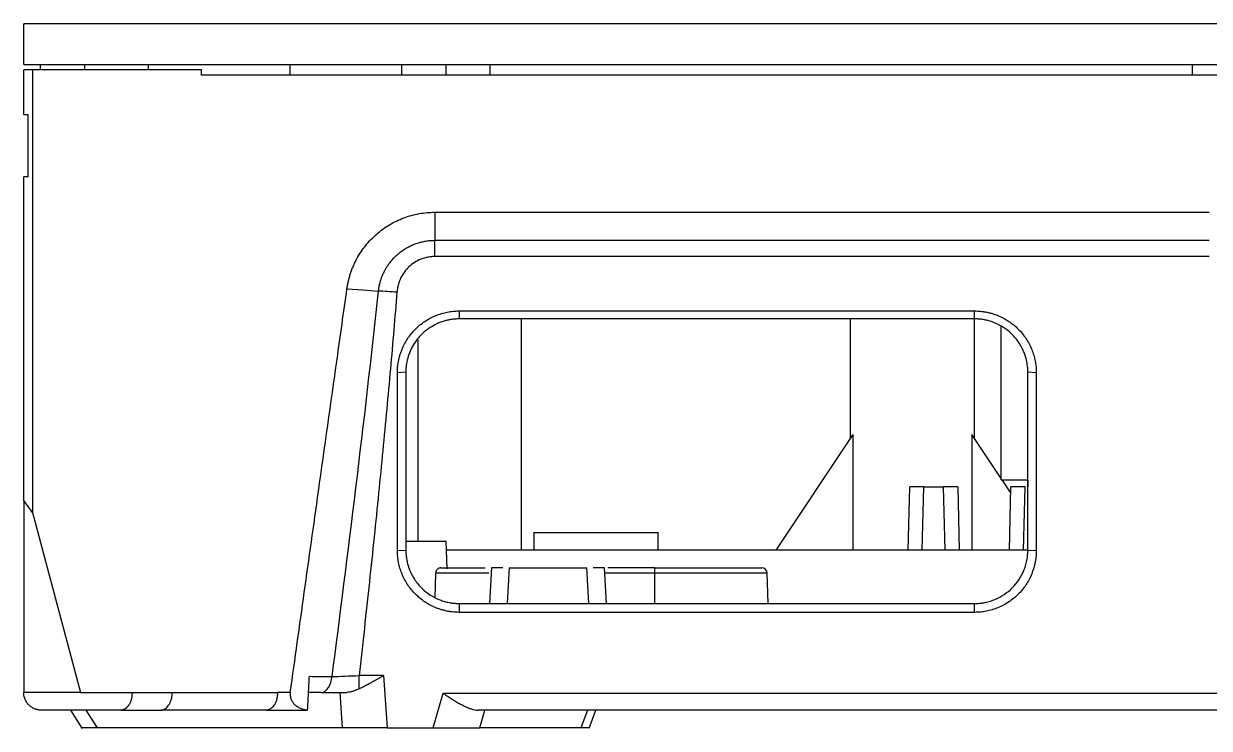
# Model space of a CAD drawing. Header units: millimetres. Extents: x 620 to 19791, y 2539 to 6969.
# Drawn here: x 4780.1 to 4846.8, y 3304.1 to 3343.7 of the extents above; entities that cross this region are included whole.
import ezdxf

# ---------------------------------------------------------------- set-up
doc = ezdxf.new("R2010")
doc.units = ezdxf.units.MM

msp = doc.modelspace()

# ---------------------------------------------------------------- linework, layer by layer
at = {"color": 7, "linetype": 'Continuous', "lineweight": 25}
for p, q in [((4780.09426, 3341.38959), (4780.09426, 3343.68959)), ((4930.09427, 3343.68959), (4780.09426, 3343.68959)), ((4780.09426, 3341.38959), (4930.09427, 3341.38959)), ((4781.02427, 3341.38959), (4781.02427, 3341.08959)), ((4783.52426, 3341.08959), (4783.52426, 3341.38959)), ((4787.09426, 3341.38959), (4787.09426, 3341.08959)), ((4795.09427, 3340.78959), (4795.09427, 3341.38959)), ((4801.34426, 3341.38959), (4801.34426, 3340.78959)), ((4803.84426, 3341.38959), (4803.84426, 3340.78959)), ((4806.34427, 3340.78959), (4806.34427, 3341.38959)), ((4845.84426, 3341.38959), (4845.84426, 3340.78959)), ((4780.09426, 3338.58959), (4780.09426, 3341.08959)), ((4780.59426, 3341.08959), (4780.09426, 3341.08959)), ((4780.59426, 3341.08959), (4780.59426, 3316.21459)), ((4790.09427, 3341.08959), (4780.59426, 3341.08959)), ((4790.09427, 3340.78959), (4790.09427, 3341.08959)), ((4850.59426, 3340.78959), (4790.09427, 3340.78959)), ((4780.09426, 3338.58959), (4780.34427, 3338.58959)), ((4780.34427, 3335.08959), (4780.34427, 3338.58959)), ((4780.09426, 3316.88959), (4780.09426, 3335.08959)), ((4780.34427, 3335.08959), (4780.09426, 3335.08959)), ((4803.23519, 3333.0896), (4846.80125, 3333.0896)), ((4803.23519, 3333.0896), (4803.23527, 3331.51106)), ((4803.23527, 3331.51106), (4846.80126, 3331.51106)), ((4846.80126, 3330.59839), (4803.23525, 3330.5984)), ((4804.59457, 3327.5393), (4804.59404, 3327.0896)), ((4804.59457, 3327.53937), (4833.59406, 3327.53934)), ((4833.59437, 3327.0896), (4833.59406, 3327.53927)), ((4833.59437, 3327.08959), (4804.59404, 3327.08959)), ((4808.09427, 3314.08959), (4808.09427, 3327.08959)), ((4826.59426, 3327.08959), (4826.59426, 3320.37074)), ((4833.59426, 3320.37074), (4833.59426, 3327.08908)), ((4835.09426, 3318.03959), (4835.09426, 3326.67101)), ((4802.26584, 3325.92584), (4802.26584, 3314.58959)), ((4801.59427, 3324.08949), (4801.11981, 3324.06307)), ((4801.11989, 3314.06671), (4801.11989, 3324.06307)), ((4801.59426, 3324.08948), (4801.59426, 3314.0898)), ((4837.06869, 3324.06253), (4836.59426, 3324.08949)), ((4836.59426, 3314.08959), (4836.59426, 3324.08949)), ((4837.06861, 3324.06252), (4837.06867, 3314.06653)), ((4826.74016, 3320.58959), (4822.40683, 3314.08959)), ((4826.74016, 3320.58959), (4826.74016, 3314.08959)), ((4833.44837, 3320.58959), (4833.44837, 3314.08959)), ((4835.09426, 3318.12074), (4833.44837, 3320.58959)), ((4835.09426, 3318.03959), (4836.59426, 3318.03959)), ((4835.63567, 3317.30863), (4835.14837, 3318.03959)), ((4836.59426, 3318.03959), (4836.59426, 3317.63959)), ((4829.85138, 3314.08959), (4829.94434, 3317.63959)), ((4830.74407, 3317.63959), (4831.84446, 3317.63959)), ((4832.64419, 3317.63959), (4832.73715, 3314.08959)), ((4835.55138, 3314.08959), (4835.64434, 3317.63959)), ((4780.59426, 3316.21459), (4780.09426, 3316.88959)), ((4780.09426, 3316.88959), (4780.09426, 3306.08959)), ((4780.59426, 3316.21459), (4783.29426, 3306.08959)), ((4808.7981, 3315.09343), (4808.7981, 3314.08959)), ((4815.7981, 3314.08959), (4815.7981, 3315.09343)), ((4801.11983, 3314.06672), (4801.59428, 3314.0898)), ((4803.91238, 3313.03548), (4803.87165, 3314.59084)), ((4836.59254, 3314.08959), (4803.88478, 3314.08959)), ((4836.59425, 3314.08959), (4837.06873, 3314.06653)), ((4803.24769, 3311.42506), (4803.27814, 3312.80006)), ((4806.4089, 3313.09309), (4806.3039, 3311.08959)), ((4807.40884, 3313.09199), (4807.3039, 3311.08959)), ((4811.88463, 3311.08959), (4811.77969, 3313.09199)), ((4812.88463, 3311.08959), (4812.77963, 3313.09309)), ((4815.59426, 3313.08959), (4812.95483, 3313.08959)), ((4815.59426, 3313.08959), (4815.59426, 3312.80006)), ((4821.9895, 3311.08959), (4821.92977, 3312.80006)), ((4804.59415, 3311.08959), (4804.59467, 3310.59024)), ((4804.59415, 3311.08959), (4833.59447, 3311.08959)), ((4833.59377, 3310.59022), (4833.59447, 3311.08959)), ((4833.59377, 3310.59014), (4804.59467, 3310.59016)), ((4800.33882, 3307.03727), (4798.96275, 3307.03725)), ((4800.33882, 3307.03727), (4800.54625, 3304.08959)), ((4783.29426, 3306.08959), (4780.09426, 3306.08959)), ((4783.29426, 3306.08959), (4786.19192, 3306.08959)), ((4786.19192, 3306.08959), (4788.44473, 3306.08959)), ((4788.44473, 3306.08959), (4794.37318, 3306.08959)), ((4795.09414, 3306.0896), (4794.37318, 3306.08959)), ((4796.84625, 3306.08959), (4796.12094, 3306.08959)), ((4797.87755, 3306.08959), (4798.01829, 3304.08959)), ((4803.13616, 3304.08959), (4803.68991, 3306.03725)), ((4803.68991, 3306.03725), (4906.49862, 3306.03725)), ((4785.55485, 3305.08959), (4781.09426, 3305.08959)), ((4782.72053, 3305.08959), (4783.37141, 3304.08003)), ((4784.24557, 3304.08959), (4783.60085, 3305.08959)), ((4785.55485, 3305.08959), (4787.80766, 3305.08959)), ((4793.73611, 3305.08959), (4787.80766, 3305.08959)), ((4793.73611, 3305.08959), (4795.98891, 3305.08959)), ((4904.50754, 3305.08959), (4805.68099, 3305.08959)), ((4805.75624, 3304.08959), (4806.04055, 3305.08959)), ((4811.82329, 3305.08959), (4811.44866, 3304.08959)), ((4811.91178, 3304.07451), (4812.29205, 3305.08959)), ((4783.37141, 3304.08003), (4783.37626, 3304.0725)), ((4798.01829, 3304.08959), (4784.24557, 3304.08959)), ((4800.54625, 3304.08959), (4803.13616, 3304.08959)), ((4811.44866, 3304.08959), (4805.75624, 3304.08959)), ((4811.91156, 3304.07392), (4811.91178, 3304.07451))]:
    msp.add_line(p, q, dxfattribs=at)
at = {"color": 8, "linetype": 'Continuous', "lineweight": 25}
for p, q in [((4830.65111, 3314.08959), (4830.74407, 3317.63959)), ((4831.93742, 3314.08959), (4831.84446, 3317.63959)), ((4836.35111, 3314.08959), (4836.44407, 3317.63959)), ((4806.25754, 3312.80006), (4803.27814, 3312.80006)), ((4815.59426, 3312.80006), (4812.79499, 3312.80006)), ((4815.59426, 3312.80006), (4815.59426, 3311.08959)), ((4821.92977, 3312.80006), (4815.59426, 3312.80006))]:
    msp.add_line(p, q, dxfattribs=at)
at = {"color": 7, "linetype": 'Continuous', "lineweight": 25, "flags": 128}
msp.add_lwpolyline([(4798.28331, 3328.78541), (4799.16856, 3328.72245), (4800.05381, 3328.65947)], dxfattribs=at)
at = {"color": 7, "linetype": 'Continuous', "lineweight": 25}
msp.add_arc((4821.62995, 3312.78959), 0.3, 2.0000002, 90, dxfattribs=at)
for points, knots in [([(4798.28332, 3328.7854), (4798.29463, 3328.85953), (4798.3172, 3329.00739), (4798.36351, 3329.22654), (4798.41883, 3329.44277), (4798.48406, 3329.65597), (4798.55896, 3329.86616), (4798.64358, 3330.07333), (4798.73791, 3330.27749), (4798.94414, 3330.6761), (4799.31612, 3331.23834), (4799.93746, 3331.88342), (4800.6628, 3332.40906), (4801.33854, 3332.73132), (4801.9063, 3332.91713), (4802.34257, 3333.0164), (4802.78638, 3333.07836), (4803.08515, 3333.08584), (4803.2352, 3333.0896)], [0, 0, 0, 0, 0.03145281, 0.06273926, 0.09392314, 0.12506889, 0.15624117, 0.18750448, 0.21892277, 0.25055905, 0.37577162, 0.50006928, 0.62435578, 0.74958798, 0.81237844, 0.87470222, 0.93707216, 1, 1, 1, 1]), ([(4800.05381, 3328.65947), (4800.06186, 3328.72126), (4800.07814, 3328.84611), (4800.11673, 3329.03303), (4800.16656, 3329.22104), (4800.22911, 3329.4091), (4800.30447, 3329.59627), (4800.39305, 3329.78154), (4800.49509, 3329.96383), (4800.61076, 3330.14203), (4800.74014, 3330.31495), (4800.8832, 3330.48137), (4801.03983, 3330.64003), (4801.20978, 3330.78964), (4801.3927, 3330.9289), (4801.58812, 3331.05648), (4801.79542, 3331.17106), (4802.01388, 3331.27134), (4802.2426, 3331.35601), (4802.48059, 3331.42393), (4802.7266, 3331.47341), (4802.97907, 3331.50512), (4803.14955, 3331.50907), (4803.23527, 3331.51106)], [0, 0, 0, 0, 0.03998542, 0.08080239, 0.1224075, 0.16478273, 0.20793036, 0.25183942, 0.29650666, 0.34192684, 0.3880955, 0.43500888, 0.48266393, 0.53105864, 0.5801922, 0.63006506, 0.68067959, 0.73203865, 0.78415095, 0.8370147, 0.89065435, 0.94502127, 1, 1, 1, 1]), ([(4803.23525, 3330.5984), (4803.18983, 3330.59757), (4803.09934, 3330.59594), (4802.96451, 3330.58274), (4802.83129, 3330.56164), (4802.6997, 3330.53189), (4802.56973, 3330.49369), (4802.35803, 3330.41671), (4802.07544, 3330.27251), (4801.75611, 3330.02175), (4801.48795, 3329.71745), (4801.30578, 3329.40724), (4801.19036, 3329.11697), (4801.12111, 3328.85832), (4801.10255, 3328.68148), (4801.09323, 3328.59271)], [0, 0, 0, 0, 0.04220328, 0.08407123, 0.12577247, 0.16747769, 0.20935748, 0.25158035, 0.37676772, 0.50226883, 0.62690325, 0.7518401, 0.83475127, 0.91704651, 1, 1, 1, 1]), ([(4795.09414, 3306.0896), (4795.35701, 3307.96413), (4795.88502, 3311.72947), (4796.76249, 3317.97185), (4797.56392, 3323.66241), (4798.09756, 3327.46254), (4798.28332, 3328.7854)], [0, 0, 0, 0, 0.24777115, 0.49769371, 0.82514189, 1, 1, 1, 1]), ([(4801.09323, 3328.59271), (4801.03516, 3327.88476), (4800.91714, 3326.44597), (4800.72511, 3324.25447), (4800.51871, 3321.99507), (4800.29696, 3319.66786), (4800.06013, 3317.27281), (4799.80817, 3314.80992), (4799.54096, 3312.2792), (4799.2591, 3309.68059), (4799.06239, 3307.926), (4798.96275, 3307.03725)], [0, 0, 0, 0, 0.09837795, 0.19993555, 0.30467458, 0.41259664, 0.52370321, 0.63799564, 0.75547517, 0.87614294, 1, 1, 1, 1]), ([(4801.11989, 3324.06307), (4801.12094, 3324.12729), (4801.12305, 3324.25532), (4801.13962, 3324.44639), (4801.16603, 3324.63568), (4801.20323, 3324.82317), (4801.25097, 3325.00887), (4801.3093, 3325.19279), (4801.43698, 3325.53008), (4801.68175, 3325.99865), (4802.12039, 3326.53523), (4802.6569, 3326.97454), (4803.16836, 3327.24237), (4803.59881, 3327.39648), (4803.92555, 3327.47803), (4804.2581, 3327.5293), (4804.48213, 3327.536), (4804.59457, 3327.53937)], [0, 0, 0, 0, 0.03535962, 0.07050045, 0.10553121, 0.14056168, 0.17570159, 0.2110597, 0.24674275, 0.374234, 0.49998825, 0.62567561, 0.75322792, 0.81538565, 0.87684291, 0.93818488, 1, 1, 1, 1]), ([(4833.59406, 3327.53934), (4833.65842, 3327.53817), (4833.78674, 3327.53583), (4833.97818, 3327.51894), (4834.16776, 3327.49223), (4834.35549, 3327.45475), (4834.54135, 3327.40676), (4834.72536, 3327.3482), (4835.06274, 3327.2201), (4835.53138, 3326.97468), (4836.06773, 3326.53561), (4836.5066, 3325.99886), (4836.77373, 3325.48744), (4836.92729, 3325.05711), (4837.0084, 3324.73059), (4837.05915, 3324.39843), (4837.06545, 3324.17476), (4837.06861, 3324.06252)], [0, 0, 0, 0, 0.03539152, 0.07055511, 0.10559939, 0.14063413, 0.17576917, 0.21111342, 0.24677387, 0.37421205, 0.49999033, 0.62563355, 0.75322509, 0.81541712, 0.87688667, 0.93821818, 1, 1, 1, 1]), ([(4804.59404, 3327.08979), (4804.55106, 3327.08929), (4804.42798, 3327.08786), (4804.23552, 3327.07147), (4804.02876, 3327.03869), (4803.76828, 3326.97907), (4803.44459, 3326.86819), (4803.00826, 3326.64985), (4802.64599, 3326.38836), (4802.37085, 3326.11198), (4802.15804, 3325.85211), (4801.9863, 3325.58511), (4801.85188, 3325.31217), (4801.73948, 3325.03039), (4801.64939, 3324.69879), (4801.60079, 3324.3591), (4801.59629, 3324.16726), (4801.59446, 3324.08948)], [0, 0, 0, 0, 0.02736342, 0.07834293, 0.12278364, 0.16052761, 0.24835961, 0.33985158, 0.47058381, 0.53057142, 0.58795782, 0.68441419, 0.73202047, 0.78174079, 0.87766741, 0.95040254, 1, 1, 1, 1]), ([(4836.59406, 3324.08948), (4836.59311, 3324.14581), (4836.59119, 3324.25927), (4836.57575, 3324.4301), (4836.55088, 3324.6022), (4836.50126, 3324.84472), (4836.42299, 3325.10275), (4836.30201, 3325.38975), (4836.16924, 3325.63858), (4835.99684, 3325.89447), (4835.79391, 3326.14087), (4835.50409, 3326.41895), (4835.10453, 3326.69638), (4834.68724, 3326.89185), (4834.33917, 3327.00008), (4834.08783, 3327.05296), (4833.83818, 3327.08467), (4833.67562, 3327.08808), (4833.59437, 3327.08979)], [0, 0, 0, 0, 0.03591867, 0.07234684, 0.10929464, 0.14676692, 0.23015318, 0.28068462, 0.34517559, 0.40955474, 0.4769775, 0.54822912, 0.66480138, 0.78501495, 0.84009183, 0.89656724, 0.94830382, 1, 1, 1, 1]), ([(4830.74407, 3317.63959), (4830.71415, 3317.6396), (4830.65432, 3317.63961), (4830.56571, 3317.63969), (4830.47935, 3317.63979), (4830.39632, 3317.63989), (4830.31766, 3317.63997), (4830.24437, 3317.64003), (4830.17736, 3317.64004), (4830.11749, 3317.64003), (4830.06548, 3317.63997), (4830.02203, 3317.63989), (4829.9876, 3317.63979), (4829.96287, 3317.63969), (4829.94725, 3317.63961), (4829.94531, 3317.6396), (4829.94434, 3317.63959)], [0, 0, 0, 0, 0.071441567, 0.142877136, 0.214307707, 0.28573428, 0.357157853, 0.428579426, 0.5, 0.571420574, 0.642842147, 0.71426572, 0.785692293, 0.857122864, 0.928558433, 1, 1, 1, 1]), ([(4832.64419, 3317.63959), (4832.64322, 3317.6396), (4832.64128, 3317.63961), (4832.62566, 3317.63969), (4832.60093, 3317.63979), (4832.5665, 3317.63989), (4832.52305, 3317.63997), (4832.47104, 3317.64003), (4832.41116, 3317.64004), (4832.34416, 3317.64003), (4832.27087, 3317.63997), (4832.19221, 3317.63989), (4832.10918, 3317.63979), (4832.02282, 3317.63969), (4831.93421, 3317.63961), (4831.87438, 3317.6396), (4831.84446, 3317.63959)], [0, 0, 0, 0, 0.07144157, 0.14287714, 0.21430771, 0.28573428, 0.35715785, 0.42857943, 0.5, 0.57142057, 0.64284215, 0.71426572, 0.78569229, 0.85712286, 0.92855843, 1, 1, 1, 1]), ([(4836.44407, 3317.63959), (4836.41415, 3317.6396), (4836.35432, 3317.63961), (4836.26571, 3317.63969), (4836.17935, 3317.63979), (4836.09632, 3317.63989), (4836.01766, 3317.63997), (4835.94437, 3317.64003), (4835.87736, 3317.64004), (4835.81749, 3317.64003), (4835.76548, 3317.63997), (4835.72203, 3317.63989), (4835.6876, 3317.63979), (4835.66287, 3317.63969), (4835.64725, 3317.63961), (4835.64531, 3317.6396), (4835.64434, 3317.63959)], [0, 0, 0, 0, 0.07144157, 0.14287714, 0.21430771, 0.28573428, 0.35715785, 0.42857943, 0.5, 0.57142057, 0.64284215, 0.71426572, 0.78569229, 0.85712286, 0.92855843, 1, 1, 1, 1]), ([(4808.7981, 3315.08959), (4808.7981, 3315.08959), (4808.88919, 3315.08959), (4809.23985, 3315.08959), (4809.49927, 3315.08959), (4810.14719, 3315.08959), (4810.53543, 3315.08959), (4811.38198, 3315.08959), (4811.83995, 3315.08959), (4812.75625, 3315.08959), (4813.21422, 3315.08959), (4814.06077, 3315.08959), (4814.44901, 3315.08959), (4815.09693, 3315.08959), (4815.35635, 3315.08959), (4815.707, 3315.08959), (4815.7981, 3315.08959), (4815.7981, 3315.08959)], [0, 0, 0, 0, 0.125, 0.125, 0.25, 0.25, 0.375, 0.375, 0.5, 0.5, 0.625, 0.625, 0.75, 0.75, 0.875, 0.875, 1, 1, 1, 1]), ([(4804.59467, 3310.59016), (4804.53035, 3310.59133), (4804.4021, 3310.59368), (4804.21076, 3310.61058), (4804.02122, 3310.63731), (4803.83351, 3310.6748), (4803.64762, 3310.7228), (4803.46355, 3310.78139), (4803.12605, 3310.90949), (4802.65728, 3311.15483), (4802.12082, 3311.59388), (4801.68196, 3312.13068), (4801.41482, 3312.64216), (4801.26125, 3313.0725), (4801.18014, 3313.39894), (4801.12937, 3313.73097), (4801.12306, 3313.95453), (4801.11989, 3314.06672)], [0, 0, 0, 0, 0.03536932, 0.07051788, 0.10555434, 0.14058842, 0.17572983, 0.21108732, 0.24676763, 0.37424586, 0.5000129, 0.62566868, 0.75329284, 0.81548037, 0.87693745, 0.93824797, 1, 1, 1, 1]), ([(4801.59426, 3314.58959), (4801.64326, 3314.58959), (4802.48503, 3314.58959), (4803.50324, 3314.58959), (4803.74887, 3314.58959), (4803.87168, 3314.58959)], [0, 0, 0, 0, 0.029974997, 0.514986561, 1, 1, 1, 1]), ([(4801.59442, 3314.08979), (4801.5951, 3314.04184), (4801.59646, 3313.94758), (4801.60697, 3313.80896), (4801.62273, 3313.67582), (4801.64358, 3313.54831), (4801.68795, 3313.33255), (4801.7585, 3313.09586), (4801.87467, 3312.81362), (4801.99884, 3312.57389), (4802.14038, 3312.35907), (4802.33552, 3312.10333), (4802.61879, 3311.80961), (4803.06008, 3311.49552), (4803.47833, 3311.2959), (4803.82908, 3311.18429), (4804.08548, 3311.12874), (4804.34264, 3311.09497), (4804.51034, 3311.09124), (4804.59415, 3311.08938)], [0, 0, 0, 0, 0.03057406, 0.06010182, 0.08858884, 0.11603739, 0.1424476, 0.22899998, 0.27290036, 0.33689761, 0.40077623, 0.43666051, 0.54185188, 0.65926305, 0.77985984, 0.83518425, 0.89329504, 0.94666687, 1, 1, 1, 1]), ([(4837.06867, 3314.06653), (4837.06761, 3314.00232), (4837.06549, 3313.87429), (4837.04892, 3313.68324), (4837.0225, 3313.49397), (4836.98529, 3313.30647), (4836.93755, 3313.12077), (4836.87922, 3312.93684), (4836.75154, 3312.59952), (4836.50674, 3312.13088), (4836.06808, 3311.59426), (4835.53146, 3311.15495), (4835.01986, 3310.8872), (4834.58928, 3310.73309), (4834.26253, 3310.65151), (4833.93007, 3310.60022), (4833.70614, 3310.59351), (4833.59377, 3310.59014)], [0, 0, 0, 0, 0.03535489, 0.07049208, 0.10552026, 0.14054915, 0.17568843, 0.21104678, 0.24673088, 0.37423687, 0.50000386, 0.62567674, 0.75325969, 0.81544161, 0.87690219, 0.93822562, 1, 1, 1, 1]), ([(4833.59447, 3311.08938), (4833.63435, 3311.08984), (4833.7395, 3311.09107), (4833.93495, 3311.10593), (4834.195, 3311.14536), (4834.47348, 3311.21635), (4834.84279, 3311.34995), (4835.27072, 3311.57841), (4835.72857, 3311.95384), (4836.10407, 3312.4111), (4836.33425, 3312.84153), (4836.4679, 3313.21117), (4836.54842, 3313.53013), (4836.5893, 3313.82869), (4836.59292, 3314.02512), (4836.59411, 3314.08958)], [0, 0, 0, 0, 0.025392441, 0.066946077, 0.12469004, 0.19267492, 0.249575644, 0.37456452, 0.499454039, 0.624385518, 0.749413814, 0.808602262, 0.874728712, 0.958894408, 1, 1, 1, 1]), ([(4803.56491, 3313.08959), (4803.54508, 3313.08882), (4803.50724, 3313.08734), (4803.44825, 3313.07101), (4803.39655, 3313.04281), (4803.3549, 3313.00519), (4803.32355, 3312.9636), (4803.29969, 3312.91513), (4803.28286, 3312.86086), (4803.27965, 3312.81952), (4803.27814, 3312.80006)], [0, 0, 0, 0, 0.20694058, 0.39485763, 0.56435311, 0.68014823, 0.77953225, 0.86392087, 0.93593201, 1, 1, 1, 1]), ([(4803.56491, 3313.08959), (4803.56984, 3313.08959), (4803.57981, 3313.08959), (4803.90493, 3313.08959), (4804.45064, 3313.08959), (4805.16953, 3313.08959), (4805.77225, 3313.08959), (4806.0587, 3313.08959)], [0, 0, 0, 0, 0.202130517, 0.408459987, 0.614788763, 0.816920695, 1, 1, 1, 1]), ([(4807.0587, 3313.08959), (4806.90651, 3313.08959), (4806.49643, 3313.08959), (4806.44258, 3313.08959), (4806.40871, 3313.08959)], [0, 0, 0, 0, 0.37112022, 1, 1, 1, 1]), ([(4807.40871, 3313.08959), (4807.40871, 3313.08959), (4807.4656, 3313.08959), (4807.68456, 3313.08959), (4807.84655, 3313.08959), (4808.25114, 3313.08959), (4808.49358, 3313.08959), (4809.0222, 3313.08959), (4809.30818, 3313.08959), (4809.88035, 3313.08959), (4810.16633, 3313.08959), (4810.69495, 3313.08959), (4810.93739, 3313.08959), (4811.34198, 3313.08959), (4811.50397, 3313.08959), (4811.72293, 3313.08959), (4811.77982, 3313.08959), (4811.77982, 3313.08959)], [0, 0, 0, 0, 0.125, 0.125, 0.25, 0.25, 0.375, 0.375, 0.5, 0.5, 0.625, 0.625, 0.75, 0.75, 0.875, 0.875, 1, 1, 1, 1]), ([(4812.77982, 3313.08959), (4812.74595, 3313.08959), (4812.6921, 3313.08959), (4812.28202, 3313.08959), (4812.12983, 3313.08959)], [0, 0, 0, 0, 0.62888044, 1, 1, 1, 1]), ([(4815.59426, 3313.08959), (4817.19498, 3313.08959), (4818.73026, 3313.08959), (4820.99402, 3313.08959), (4821.62995, 3313.08959), (4821.62995, 3313.08959)], [0, 0, 0, 0, 0.5, 0.5, 1, 1, 1, 1]), ([(4796.06904, 3305.0975), (4796.08547, 3305.40894), (4796.11883, 3306.04123), (4796.15127, 3306.67368), (4796.16774, 3306.99461)], [0, 0, 0, 0, 0.49256188, 1, 1, 1, 1]), ([(4796.16774, 3306.99461), (4796.38029, 3306.99228), (4796.80541, 3306.98762), (4797.23126, 3306.98284), (4797.44418, 3306.98044)], [0, 0, 0, 0, 0.499993449, 1, 1, 1, 1]), ([(4797.44478, 3306.98033), (4797.66138, 3306.9866), (4797.90488, 3306.99479), (4798.41984, 3307.01411), (4798.69126, 3307.02524), (4798.96275, 3307.03725)], [0, 0, 0, 0, 0.5, 0.5, 1, 1, 1, 1]), ([(4800.33882, 3307.03727), (4800.2863, 3307.0059), (4800.18569, 3306.9458), (4800.04144, 3306.86082), (4799.9108, 3306.78456), (4799.7938, 3306.71702), (4799.69036, 3306.65806), (4799.54788, 3306.57828), (4799.36898, 3306.48225), (4799.15745, 3306.37518), (4799.02551, 3306.31598), (4798.96259, 3306.28775)], [0, 0, 0, 0, 0.11248145, 0.21549652, 0.30904657, 0.39313355, 0.46776038, 0.5329314, 0.70247987, 0.85810028, 1, 1, 1, 1]), ([(4798.9627, 3306.28782), (4798.96271, 3306.3786), (4798.96272, 3306.49955), (4798.96274, 3306.7636), (4798.96274, 3306.90531), (4798.96275, 3307.03725)], [0, 0, 0, 0, 0.5, 0.5, 1, 1, 1, 1]), ([(4781.09426, 3305.08959), (4781.06277, 3305.09044), (4781.00372, 3305.09203), (4780.92132, 3305.10372), (4780.85125, 3305.1188), (4780.79339, 3305.13541), (4780.70528, 3305.16594), (4780.59076, 3305.22004), (4780.44917, 3305.31911), (4780.32355, 3305.44355), (4780.2306, 3305.5778), (4780.17158, 3305.69904), (4780.13239, 3305.80825), (4780.10106, 3305.93827), (4780.09658, 3306.03807), (4780.09426, 3306.08959)], [0, 0, 0, 0, 0.07640767, 0.14326412, 0.20056949, 0.24832448, 0.28653078, 0.41979923, 0.53406937, 0.65131351, 0.75961926, 0.81996164, 0.87015245, 0.93297696, 1, 1, 1, 1]), ([(4786.19192, 3306.08959), (4786.19149, 3306.0575), (4786.19065, 3305.99429), (4786.18356, 3305.90191), (4786.17216, 3305.81417), (4786.15605, 3305.73159), (4786.12806, 3305.62747), (4786.07582, 3305.49869), (4785.9972, 3305.36295), (4785.90587, 3305.24877), (4785.80992, 3305.16762), (4785.6913, 3305.10427), (4785.60613, 3305.0951), (4785.55485, 3305.08959)], [0, 0, 0, 0, 0.05596791, 0.11025188, 0.16299698, 0.21436132, 0.26451609, 0.36661627, 0.48939494, 0.60523037, 0.7231585, 0.83333032, 1, 1, 1, 1]), ([(4787.80766, 3305.08959), (4787.83029, 3305.09067), (4787.87275, 3305.09271), (4787.93182, 3305.10762), (4787.98218, 3305.12684), (4788.02384, 3305.14797), (4788.08307, 3305.18448), (4788.15866, 3305.24889), (4788.25, 3305.3629), (4788.32862, 3305.4987), (4788.38736, 3305.64334), (4788.4217, 3305.78636), (4788.4413, 3305.93327), (4788.44357, 3306.03664), (4788.44473, 3306.08959)], [0, 0, 0, 0, 0.073548747, 0.138036328, 0.193462241, 0.239827069, 0.277133273, 0.39503022, 0.510871916, 0.633618599, 0.735726777, 0.81989609, 0.907743366, 1, 1, 1, 1]), ([(4794.37318, 3306.08959), (4794.37275, 3306.0575), (4794.3719, 3305.99429), (4794.36481, 3305.90191), (4794.35341, 3305.81417), (4794.33731, 3305.73159), (4794.30931, 3305.62747), (4794.25708, 3305.49869), (4794.17845, 3305.36295), (4794.08712, 3305.24877), (4793.99117, 3305.16762), (4793.87255, 3305.10427), (4793.78738, 3305.0951), (4793.73611, 3305.08959)], [0, 0, 0, 0, 0.05596791, 0.11025188, 0.16299698, 0.21436132, 0.26451609, 0.36661627, 0.48939494, 0.60523037, 0.7231585, 0.83333032, 1, 1, 1, 1]), ([(4795.09401, 3306.08962), (4795.09102, 3306.06261), (4795.08508, 3306.0089), (4795.08675, 3305.92825), (4795.09643, 3305.84889), (4795.1221, 3305.74024), (4795.17858, 3305.60627), (4795.28443, 3305.45834), (4795.42653, 3305.32717), (4795.6099, 3305.21681), (4795.82623, 3305.13302), (4795.98684, 3305.10953), (4796.06904, 3305.0975)], [0, 0, 0, 0, 0.04478925, 0.08905925, 0.13355751, 0.17902844, 0.2801063, 0.38940245, 0.51848137, 0.65863409, 0.82527705, 1, 1, 1, 1]), ([(4796.84625, 3306.08959), (4796.89691, 3306.08959), (4796.99898, 3306.08959), (4797.16064, 3306.08959), (4797.32969, 3306.08959), (4797.50637, 3306.08959), (4797.69018, 3306.08959), (4797.8808, 3306.08959), (4798.07752, 3306.08959), (4798.212, 3306.08959), (4798.2797, 3306.08959)], [0, 0, 0, 0, 0.11880388, 0.23939169, 0.3617375, 0.48585328, 0.61173957, 0.73939257, 0.86881269, 1, 1, 1, 1]), ([(4798.96259, 3306.28775), (4798.91427, 3306.26711), (4798.82442, 3306.22873), (4798.70333, 3306.18095), (4798.57296, 3306.13571), (4798.43174, 3306.09856), (4798.32891, 3306.09249), (4798.2797, 3306.08959)], [0, 0, 0, 0, 0.20132764, 0.37436092, 0.51929367, 0.76995485, 1, 1, 1, 1]), ([(4803.68991, 3306.03725), (4803.73831, 3306.00539), (4803.83129, 3305.94418), (4803.96474, 3305.85712), (4804.0865, 3305.77883), (4804.19653, 3305.70937), (4804.29488, 3305.64856), (4804.43407, 3305.56409), (4804.60223, 3305.4667), (4804.81634, 3305.35371), (4805.02481, 3305.25389), (4805.2251, 3305.17425), (4805.40019, 3305.12333), (4805.54797, 3305.09486), (4805.63797, 3305.09129), (4805.68099, 3305.08959)], [0, 0, 0, 0, 0.06935773, 0.13321881, 0.1915834, 0.2444518, 0.29182453, 0.33370242, 0.44642431, 0.53699913, 0.64866201, 0.75972751, 0.84663802, 0.92669907, 1, 1, 1, 1]), ([(4784.24557, 3304.08959), (4784.04914, 3304.08959), (4783.66895, 3304.08959), (4783.38093, 3304.08959), (4783.39663, 3304.08959), (4783.40239, 3304.08959)], [0, 0, 0, 0, 0.403521502, 0.781009803, 1, 1, 1, 1]), ([(4800.54625, 3304.08959), (4800.48979, 3304.08959), (4800.37745, 3304.08959), (4800.21013, 3304.08959), (4800.04507, 3304.08959), (4799.88226, 3304.08959), (4799.7217, 3304.08959), (4799.56341, 3304.08959), (4799.40739, 3304.08959), (4799.25363, 3304.08959), (4799.06314, 3304.08959), (4798.84289, 3304.08959), (4798.6033, 3304.08959), (4798.38545, 3304.08959), (4798.18721, 3304.08959), (4798.07486, 3304.08959), (4798.01829, 3304.08959)], [0, 0, 0, 0, 0.05633531, 0.11208786, 0.167429, 0.22253393, 0.2775801, 0.33274551, 0.38820703, 0.44413871, 0.50071027, 0.60184313, 0.70131336, 0.80013942, 0.89935959, 1, 1, 1, 1]), ([(4803.13616, 3304.08959), (4803.19728, 3304.08957), (4803.31761, 3304.08953), (4803.49468, 3304.08934), (4803.66502, 3304.08915), (4803.82824, 3304.089), (4803.98409, 3304.08892), (4804.13236, 3304.08893), (4804.27295, 3304.08901), (4804.40579, 3304.08912), (4804.53091, 3304.08924), (4804.70671, 3304.08929), (4804.92588, 3304.08917), (4805.17582, 3304.08913), (4805.39775, 3304.08924), (4805.59345, 3304.08949), (4805.70253, 3304.08956), (4805.75624, 3304.08959)], [0, 0, 0, 0, 0.0591189, 0.11639345, 0.17182477, 0.22541408, 0.27716277, 0.32707235, 0.37514453, 0.42138124, 0.46578463, 0.50835715, 0.61258104, 0.7138094, 0.81208792, 0.90746657, 1, 1, 1, 1]), ([(4811.91303, 3304.08959), (4811.91448, 3304.08959), (4811.95012, 3304.08959), (4811.82541, 3304.08959), (4811.57486, 3304.08959), (4811.44866, 3304.08959)], [0, 0, 0, 0, 0.02057923, 0.50665531, 1, 1, 1, 1])]:
    msp.add_open_spline(points, degree=3, knots=knots, dxfattribs=at)
for points in [[(4803.23525, 3330.5984), (4803.23526, 3330.91315), (4803.23526, 3331.22465), (4803.23527, 3331.51106)], [(4797.44418, 3306.98044), (4798.32898, 3313.71746), (4799.26827, 3321.29488), (4800.05381, 3328.65947)], [(4801.09323, 3328.59271), (4800.73854, 3328.61885), (4800.3761, 3328.64208), (4800.05381, 3328.65947)], [(4796.84624, 3306.09046), (4797.13508, 3306.10039), (4797.40737, 3306.5041), (4797.44444, 3306.9804)], [(4795.98891, 3305.08959), (4796.01561, 3305.08959), (4796.0423, 3305.09224), (4796.069, 3305.09752)]]:
    msp.add_open_spline(points, degree=3, dxfattribs=at)

doc.saveas('drawing.dxf')
